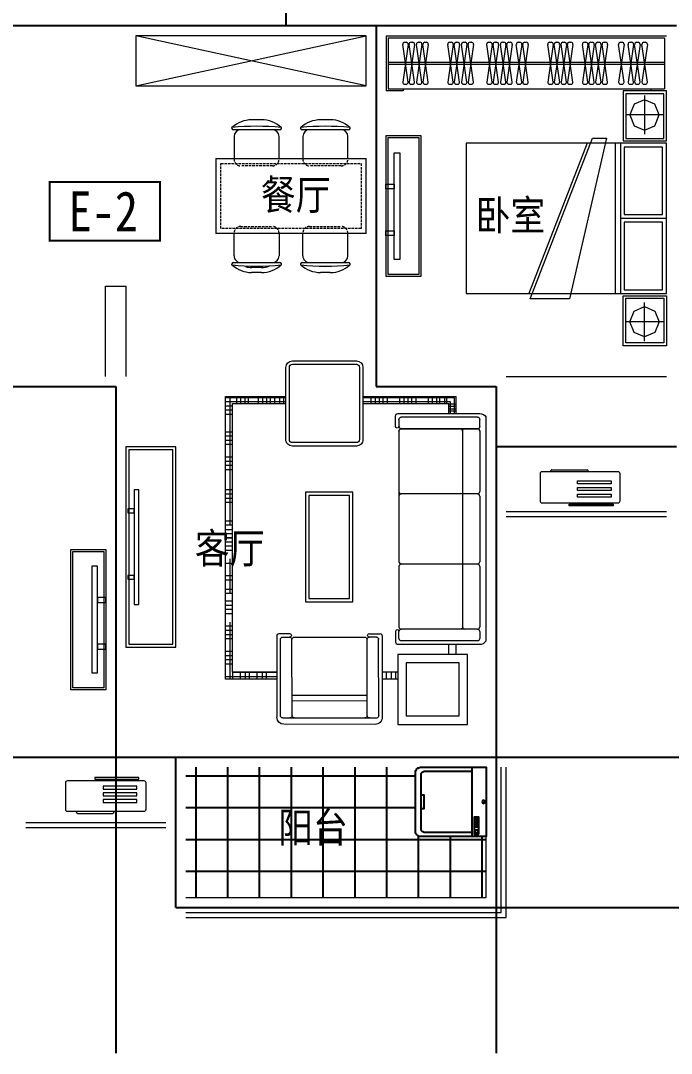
# Model space of a CAD drawing. Extents: x 534658 to 605938, y 505393 to 555793.
# Drawn here: x 571653 to 578153, y 523328 to 533632 of the extents above; entities that cross this region are included whole.
import ezdxf
from ezdxf.enums import TextEntityAlignment as Align

# ---------------------------------------------------------------- set-up
doc = ezdxf.new("R2010")
doc.units = 0
doc.header["$LTSCALE"] = 1000
doc.header["$MEASUREMENT"] = 0
doc.linetypes.add('DASH', pattern=[0.35, 0.25, -0.1])
for name, color, linetype in [('0_厨卫', 154, 'Continuous'), ('0_铺地填充', 251, 'Continuous'), ('DOTE', 1, 'Continuous'), ('PUB_TEXT', 7, 'Continuous')]:
    doc.layers.add(name, color=color, linetype=linetype)
for name, color, linetype, lineweight in [('0_家具', 31, 'Continuous', 9), ('0_栏杆', 163, 'Continuous', 5), ('0_看线', 180, 'Continuous', 9), ('0_空调', 31, 'Continuous', 9)]:
    doc.layers.add(name, color=color, linetype=linetype, lineweight=lineweight)
doc.styles.add('黑体', font='SIMHEI.TTF', dxfattribs={"width": 0.8})

# ---------------------------------------------------------------- blocks, each defined once
blk = doc.blocks.new('z03.')
at = {"layer": '0_家具'}
for p, q in [((375, 0), (-375, 0)), ((-375, -1500), (-375, 0)), ((375, 0), (375, -1500)), ((-661, -177), (-661, -637)), ((-375, -182), (-594, -182)), ((596, -182), (371, -182)), ((663, -637), (663, -177)), ((-761, -357), (-761, -456)), ((763, -357), (763, -456)), ((-594, -632), (-375, -632)), ((596, -632), (375, -632)), ((-661, -863), (-661, -1323)), ((-375, -868), (-594, -868)), ((375, -868), (596, -868)), ((663, -1323), (663, -863)), ((-761, -1044), (-761, -1143)), ((713, -1044), (713, -1142)), ((763, -1044), (763, -1143)), ((-594, -1318), (-375, -1318)), ((596, -1318), (375, -1318)), ((-375, -1500), (375, -1500))]:
    blk.add_line(p, q, dxfattribs=at)
at = {"layer": '0_家具', "color": 8, "linetype": 'DASH', "ltscale": 0.1}
for p, q in [((-325, -1450), (-325, -50)), ((-325, -50), (325, -50)), ((325, -50), (325, -1450)), ((-301, -249), (-301, -564)), ((303, -564), (303, -249)), ((-301, -936), (-301, -1251)), ((303, -1251), (303, -936)), ((325, -1450), (-325, -1450))]:
    blk.add_line(p, q, dxfattribs=at)
at = {"layer": '0_家具'}
for centre, radius, start, end in [((-471, -357), 290, 137.5083, 180), ((2017, -407), 2713, 174.8023, 185.1977), ((-677, -168), 10.4, 69.0951, 137.5083), ((-680, -176), 19.1, 358.2349, 69.0951), ((-594, -249), 67.5, 90, 180), ((596, -249), 67.5, 0, 90), ((683, -176), 19.1, 110.9049, 181.7651), ((680, -168), 10.4, 42.4917, 110.9049), ((473, -357), 290, 0, 42.4917), ((-2014, -407), 2713, 354.8023, 5.1977), ((-446, -446), 316, 181.7651, 220.7265), ((448, -446), 316, 319.2735, 358.2349), ((-594, -564), 67.5, 180, 270), ((596, -564), 67.5, 270, 0), ((-677, -646), 10, 220.7265, 292.67), ((-681, -637), 20, 292.67, 0), ((683, -637), 20, 180, 247.33), ((680, -646), 10, 247.33, 319.2735), ((-471, -1044), 290, 137.5083, 180), ((2017, -1093), 2713, 174.8023, 185.1977), ((-677, -855), 10.4, 69.0951, 137.5083), ((-680, -863), 19.1, 358.2349, 69.0951), ((-594, -936), 67.5, 90, 180), ((596, -936), 67.5, 0, 90), ((683, -863), 19.1, 110.9049, 181.7651), ((680, -855), 10.4, 42.4917, 110.9049), ((473, -1044), 290, 0, 42.4917), ((-2014, -1093), 2713, 354.8023, 5.1977), ((473, -1044), 240, 0, 18.2557), ((-446, -1133), 316, 181.7651, 220.7265), ((448, -1133), 316, 319.2735, 358.2349), ((448, -1133), 266, 344.4494, 358.0759), ((-677, -1333), 10, 220.7265, 292.67), ((-681, -1323), 20, 292.67, 0), ((-594, -1251), 67.5, 180, 270), ((596, -1251), 67.5, 270, 0), ((683, -1323), 20, 180, 247.33), ((680, -1333), 10, 247.33, 319.2735)]:
    blk.add_arc(centre, radius, start, end, dxfattribs=at)
at = {"layer": '0_家具', "color": 8, "linetype": 'DASH', "ltscale": 0.1}
for centre, start, end in [((-369, -249), 0, 90), ((371, -249), 90, 180), ((-369, -564), 270, 0), ((371, -564), 180, 270), ((-369, -936), 0, 90), ((371, -936), 90, 180), ((-369, -1251), 270, 0), ((371, -1251), 180, 270)]:
    blk.add_arc(centre, 67.5, start, end, dxfattribs=at)
blk = doc.blocks.new('A$C0FD84BE6')
at = {"layer": '0_空调', "color": 8}
for p, q in [((320, 10), (320, 20)), ((693, 20), (693, 10)), ((683, 0), (330, 0))]:
    blk.add_line(p, q, dxfattribs=at)
at = {"layer": '0_空调'}
blk.add_lwpolyline([(20, 20), (780, 20, 0.414214), (800, 40), (800, 310, 0.414214), (780, 330), (20, 330, 0.414214), (0, 310), (0, 40, 0.414214)], format="xyb", close=True, dxfattribs=at)
at = {"layer": '0_空调', "color": 8}
for points in [[(69, 359), (509, 359), (509, 344), (69, 344)], [(90, 272), (426, 272), (426, 243), (90, 243)], [(90, 206), (426, 206), (426, 177), (90, 177)], [(90, 140), (426, 140), (426, 111), (90, 111)]]:
    blk.add_lwpolyline(points, close=True, dxfattribs=at)
for centre, start, end in [((330, 10), 180, 270), ((683, 10), 270, 0)]:
    blk.add_arc(centre, 10, start, end, dxfattribs=at)
blk = doc.blocks.new('2362663456')
at = {"layer": '0_家具'}
for p, q in [((-549119, -221753), (-549119, -222138)), ((-549222, -221839), (-549265, -221946)), ((-549119, -221794), (-549222, -221839)), ((-549015, -221839), (-549119, -221794)), ((-548972, -221946), (-549015, -221839)), ((-548932, -221946), (-549305, -221946)), ((-549265, -221946), (-549222, -222053)), ((-549015, -222053), (-548972, -221946)), ((-549222, -222053), (-549119, -222097)), ((-549119, -222097), (-549015, -222053)), ((-550900, -222227), (-548900, -222227)), ((-550900, -223727), (-550900, -222227)), ((-549690, -223727), (-550274, -222227)), ((-549868, -222176), (-550261, -222176)), ((-550261, -222176), (-549639, -223778)), ((-549499, -223778), (-549868, -222176)), ((-549410, -223727), (-549410, -222227)), ((-549360, -223727), (-549360, -222227)), ((-549321, -222265), (-548938, -222265)), ((-549321, -222939), (-549321, -222265)), ((-548938, -222265), (-548938, -222939)), ((-548900, -222227), (-548900, -223727)), ((-548900, -222977), (-549360, -222977)), ((-548938, -222939), (-549321, -222939)), ((-549321, -223015), (-548938, -223015)), ((-549321, -223689), (-549321, -223015)), ((-548938, -223015), (-548938, -223689)), ((-548938, -223689), (-549321, -223689)), ((-548900, -223727), (-550900, -223727)), ((-549639, -223778), (-549499, -223778)), ((-549119, -224202), (-549119, -223816)), ((-549265, -224009), (-549222, -223902)), ((-549222, -223902), (-549119, -223858)), ((-549119, -223858), (-549015, -223902)), ((-549015, -223902), (-548972, -224009)), ((-548932, -224009), (-549305, -224009)), ((-549222, -224116), (-549265, -224009)), ((-548972, -224009), (-549015, -224116)), ((-549119, -224160), (-549222, -224116)), ((-549015, -224116), (-549119, -224160))]:
    blk.add_line(p, q, dxfattribs=at)
for points in [[(-549306, -222204), (-548900, -222204), (-548900, -221704), (-549332, -221704), (-549332, -222204)], [(-549306, -223751), (-548900, -223751), (-548900, -224251), (-549332, -224251), (-549332, -223751)]]:
    blk.add_lwpolyline(points, close=True, dxfattribs=at)
at = {"layer": '0_家具', "color": 8}
for points in [[(-549306, -222181), (-548924, -222181), (-548924, -221734), (-549306, -221734)], [(-549306, -223774), (-548924, -223774), (-548924, -224221), (-549306, -224221)]]:
    blk.add_lwpolyline(points, close=True, dxfattribs=at)
blk = doc.blocks.new('A$C2FB07499')
at = {"layer": '0_家具', "ltscale": 0.5}
blk.add_lwpolyline([(500, 0), (0, 0), (0, 2000), (500, 2000)], close=True, dxfattribs=at)
at = {"layer": '0_家具', "color": 251, "ltscale": 40}
for points in [[(470, 30), (30, 30), (30, 1970), (470, 1970)], [(368, 1572), (415, 1572), (415, 428), (368, 428)], [(415, 1381), (480, 1381), (480, 1343), (415, 1343)], [(415, 717), (480, 717), (480, 679), (415, 679)]]:
    blk.add_lwpolyline(points, close=True, dxfattribs=at)
blk = doc.blocks.new('A$C76F765E6')
at = {"layer": '0_家具', "ltscale": 20}
for p, q in [((1935, 3628), (1297, 3628)), ((1231, 3562), (1231, 2843)), ((2001, 2843), (2001, 3562)), ((882, 3101), (64, 3101)), ((0, 834), (0, 3066)), ((905, 2973), (905, 3078)), ((848, 2950), (85, 2950)), ((871, 2927), (871, 1623)), ((1297, 2777), (1935, 2777)), ((1331, 1223), (1331, 2316)), ((1331, 2316), (1804, 2316)), ((1804, 2316), (1804, 1223)), ((871, 1577), (871, 973)), ((1804, 1223), (1331, 1223)), ((905, 927), (905, 822)), ((1039, 883), (1039, 70)), ((1167, 905), (1062, 905)), ((1917, 871), (1213, 871)), ((2068, 906), (1963, 906)), ((2091, 883), (2091, 71)), ((882, 799), (64, 799)), ((1109, 0), (2021, 1))]:
    blk.add_line(p, q, dxfattribs=at)
at = {"layer": '0_家具', "color": 8}
for p, q in [((1266, 3562), (1266, 2843)), ((1935, 3593), (1297, 3593)), ((1966, 2843), (1966, 3562)), ((301, 3195), (372, 3195)), ((317, 3260), (1230, 3260)), ((317, 3101), (317, 3260)), ((356, 3218), (1229, 3218)), ((356, 3101), (356, 3218)), ((398, 3273), (398, 3202)), ((418, 3273), (418, 3202)), ((468, 3273), (468, 3202)), ((496, 3273), (496, 3202)), ((538, 3273), (538, 3202)), ((538, 3260), (538, 3202)), ((580, 3273), (580, 3202)), ((703, 3273), (703, 3202)), ((745, 3273), (745, 3202)), ((781, 3273), (781, 3202)), ((823, 3273), (823, 3202)), ((823, 3260), (823, 3202)), ((865, 3273), (865, 3202)), ((990, 3273), (990, 3202)), ((1032, 3273), (1032, 3202)), ((1068, 3273), (1068, 3202)), ((1110, 3273), (1110, 3202)), ((1110, 3260), (1110, 3202)), ((1152, 3273), (1152, 3202)), ((2001, 3260), (2605, 3260)), ((2001, 3218), (2605, 3218)), ((2025, 3273), (2025, 3202)), ((2066, 3260), (2066, 3202)), ((2115, 3273), (2115, 3202)), ((2157, 3273), (2157, 3202)), ((2193, 3273), (2193, 3202)), ((2235, 3273), (2235, 3202)), ((2235, 3260), (2235, 3202)), ((2277, 3273), (2277, 3202)), ((2376, 3273), (2376, 3202)), ((2411, 3273), (2411, 3202)), ((2453, 3273), (2453, 3202)), ((2453, 3260), (2453, 3202)), ((2495, 3273), (2495, 3202)), ((2561, 3273), (2561, 3093)), ((301, 3172), (372, 3172)), ((301, 3147), (372, 3147)), ((301, 3125), (372, 3125)), ((2535, 3177), (2605, 3177)), ((2535, 3135), (2605, 3135)), ((2535, 3093), (2605, 3093)), ((2561, 3093), (2561, 1987)), ((64, 2973), (64, 3043)), ((87, 3066), (848, 3066)), ((871, 3043), (871, 2973)), ((64, 2927), (64, 2323)), ((87, 2950), (848, 2950)), ((236, 2927), (236, 973)), ((2535, 2917), (2605, 2917)), ((1297, 2812), (1935, 2812)), ((2535, 2875), (2605, 2875)), ((2535, 2833), (2605, 2833)), ((2535, 2792), (2605, 2792)), ((2535, 2666), (2605, 2666)), ((2535, 2624), (2605, 2624)), ((2535, 2582), (2605, 2582)), ((2535, 2540), (2605, 2540)), ((64, 2277), (64, 1623)), ((85, 2300), (848, 2300)), ((1364, 1256), (1364, 2283)), ((1364, 2283), (1771, 2283)), ((1771, 2283), (1771, 1256)), ((2535, 2339), (2605, 2339)), ((2535, 2297), (2605, 2297)), ((2535, 2255), (2605, 2255)), ((2535, 2213), (2605, 2213)), ((2535, 2029), (2605, 2029)), ((2535, 1987), (2605, 1987)), ((2535, 1942), (2605, 1942)), ((2535, 1900), (2605, 1900)), ((2535, 1861), (2605, 1861)), ((2535, 1858), (2605, 1858)), ((2535, 1819), (2605, 1819)), ((2535, 1777), (2605, 1777)), ((2535, 1736), (2605, 1736)), ((2561, 1652), (2561, 1305)), ((64, 1577), (64, 973)), ((85, 1600), (848, 1600)), ((2535, 1607), (2605, 1607)), ((2535, 1481), (2605, 1481)), ((2535, 1439), (2605, 1439)), ((2535, 1347), (2605, 1347)), ((1771, 1256), (1364, 1256)), ((2535, 1305), (2605, 1305)), ((2535, 1230), (2605, 1230)), ((2535, 1188), (2605, 1188)), ((2535, 1146), (2605, 1146)), ((2535, 1104), (2605, 1104)), ((87, 950), (848, 950)), ((2535, 979), (2605, 979)), ((2535, 937), (2605, 937)), ((2561, 1020), (2561, 451)), ((64, 927), (64, 857)), ((87, 834), (848, 834)), ((871, 857), (871, 927)), ((1073, 87), (1074, 848)), ((1097, 871), (1167, 870)), ((1189, 86), (1190, 849)), ((1189, 86), (1190, 849)), ((1189, 87), (1190, 848)), ((1939, 88), (1940, 849)), ((2033, 871), (1963, 871)), ((2055, 88), (2056, 848)), ((2535, 895), (2605, 895)), ((2535, 853), (2605, 853)), ((2535, 727), (2605, 727)), ((2535, 685), (2605, 685)), ((2535, 643), (2605, 643)), ((906, 522), (906, 451)), ((948, 522), (948, 451)), ((999, 522), (999, 451)), ((2091, 518), (2535, 518)), ((2197, 522), (2197, 451)), ((2239, 522), (2239, 451)), ((2290, 522), (2290, 451)), ((2366, 522), (2366, 451)), ((2408, 522), (2408, 451)), ((2459, 522), (2459, 451)), ((2535, 602), (2605, 602)), ((2535, 522), (2535, 451)), ((1041, 502), (1039, 502)), ((2091, 476), (2605, 476)), ((1939, 293), (1189, 292)), ((1939, 237), (1189, 236)), ((1166, 64), (1096, 64)), ((1212, 65), (1166, 64)), ((1962, 65), (1209, 65)), ((2032, 65), (1962, 65))]:
    blk.add_line(p, q, dxfattribs=at)
at = {"layer": '0_家具'}
for p, q in [((1231, 3273), (301, 3273)), ((301, 3101), (301, 3273)), ((1230, 3202), (372, 3202)), ((372, 3101), (372, 3202)), ((2605, 3273), (2001, 3273)), ((2535, 3202), (2001, 3202)), ((2535, 522), (2535, 3202)), ((2605, 451), (2605, 3273)), ((301, 697), (301, 799)), ((372, 697), (372, 799)), ((883, 522), (1039, 522)), ((2091, 522), (2535, 522)), ((883, 451), (1039, 451)), ((2091, 451), (2605, 451))]:
    blk.add_line(p, q, dxfattribs=at)
at = {"layer": '0_家具', "ltscale": 20}
blk.add_lwpolyline([(186, 697), (883, 697), (883, 0), (186, 0)], close=True, dxfattribs=at)
at = {"layer": '0_家具', "color": 8}
blk.add_lwpolyline([(270, 613), (799, 613), (799, 84), (270, 84)], close=True, dxfattribs=at)
at = {"layer": '0_家具', "ltscale": 20}
for centre, major_axis, ratio, start_param, end_param in [((1297, 3562), (-46.6, 46.6), 1, -0.785398, 0.785398), ((1935, 3562), (46.6, 46.6), 1, 5.497787, 7.068583), ((61, 3031), (-49.4, 49.4), 1, -0.833005, 0.260903), ((882, 3078), (16.2, 16.2), 1, 5.497787, 7.068583), ((848, 2973), (-16.2, 16.2), 1, 2.356194, 3.926991), ((848, 2927), (-16.2, 16.2), 1, 3.926991, 5.497787), ((888, 2973), (11.2, 13.6), 0.985031, 2.252723, 5.394316), ((1297, 2843), (46.6, 46.6), 1, 2.356194, 3.926991), ((1935, 2843), (-46.6, 46.6), 1, 2.356194, 3.926991), ((1062, 883), (-16.2, 16.2), 1, -0.786564, 0.784233), ((1167, 888), (-12.4, 12.5), 0.979722, 2.347105, 5.488698), ((1167, 848), (16.2, 16.2), 1, 5.496622, 7.067418), ((1213, 849), (-16.2, 16.2), 1, -0.786564, 0.784233), ((1213, 849), (-16.2, 16.2), 1, -0.786564, 0.784233), ((1917, 849), (16.2, 16.2), 1, 5.496622, 7.067418), ((1963, 848), (-16.2, 16.2), 1, -0.786564, 0.784233), ((1963, 889), (17.5, 2.2), 0.984324, 1.447286, 4.588879), ((2068, 883), (16.2, 16.2), 1, 5.496622, 7.067418), ((1109, 70), (49.7, 49.7), 1, 2.356194, 3.926991), ((2021, 71), (49.7, 49.7), 1, 3.926991, 5.497787)]:
    blk.add_ellipse(centre, major_axis=major_axis, ratio=ratio, start_param=start_param, end_param=end_param, dxfattribs=at)
at = {"layer": '0_家具', "color": 8}
for centre, major_axis, start_param, end_param in [((1297, 3562), (-22, 22), -0.785398, 0.785398), ((1935, 3562), (22, 22), 5.497787, 7.068583), ((87, 3043), (16.4, 16.4), 0.785398, 2.356194), ((848, 3043), (16.2, 16.2), 5.497787, 7.068583), ((87, 2973), (16.4, 16.4), 2.356194, 3.926991), ((87, 2927), (-16.4, 16.4), -0.785398, 0.785398), ((212, 2927), (16.4, 16.4), 5.497787, 6.979874), ((212, 2927), (-16.4, 16.4), 3.926991, 5.409078), ((1297, 2843), (22, 22), 2.356194, 3.926991), ((1935, 2843), (-22, 22), 2.356194, 3.926991), ((259, 973), (-16.4, 16.4), 0.785398, 2.267485), ((1097, 848), (-16.2, 16.2), -0.786564, 0.784233), ((2033, 848), (16.2, 16.2), 5.496622, 7.067418), ((1096, 87), (16.4, 16.4), 2.355029, 3.925825), ((1166, 87), (16.4, 16.4), 3.925825, 5.496622), ((1166, 88), (16.4, 16.4), 3.925825, 5.407912), ((1166, 88), (-16.4, 16.4), 2.355029, 3.837116), ((1212, 87), (16.4, 16.4), 2.355029, 3.925825), ((1212, 88), (16.4, 16.4), 2.443738, 3.925825), ((1212, 88), (-16.4, 16.4), 0.872942, 2.355029), ((1916, 88), (16.4, 16.4), 3.925825, 5.496622), ((1962, 88), (16.4, 16.4), 2.355029, 3.925825), ((2032, 88), (16.4, 16.4), 3.925825, 5.496622)]:
    blk.add_ellipse(centre, major_axis=major_axis, ratio=1, start_param=start_param, end_param=end_param, dxfattribs=at)
at = {"layer": '0_家具', "color": 8, "extrusion": (0, 0, -1)}
for centre, major_axis, start_param, end_param in [((87, 2927), (16.4, 16.4), 3.926991, 5.409078), ((259, 2927), (-16.4, 16.4), 5.497787, 6.979874), ((259, 2927), (16.4, 16.4), 3.926991, 5.409078), ((87, 2323), (-16.4, 16.4), 4.0157, 5.497787), ((87, 2277), (16.4, 16.4), 3.926991, 5.409078), ((87, 1623), (-16.4, 16.4), 4.0157, 5.497787), ((87, 1577), (16.4, 16.4), 3.926991, 5.409078), ((87, 973), (16.4, 16.4), 2.356194, 3.926991), ((87, 927), (-16.4, 16.4), 5.497787, 7.068583), ((212, 973), (16.4, 16.4), 0.785398, 2.267485), ((87, 857), (-16.4, 16.4), 3.926991, 5.497787), ((848, 857), (-16.2, 16.2), 2.356194, 3.926991)]:
    blk.add_ellipse(centre, major_axis=major_axis, ratio=1, start_param=start_param, end_param=end_param, dxfattribs=at)
at = {"layer": '0_家具', "ltscale": 20, "extrusion": (0, 0, -1)}
for centre, major_axis, ratio, start_param, end_param in [((848, 2927), (16.2, 16.2), 1, -0.785398, 0.785398), ((848, 2323), (-16.2, 16.2), 1, 2.356194, 3.926991), ((848, 2277), (16.2, 16.2), 1, -0.785398, 0.785398), ((848, 1623), (-16.2, 16.2), 1, 2.356194, 3.926991), ((848, 1577), (16.2, 16.2), 1, -0.785398, 0.785398), ((848, 973), (16.2, 16.2), 1, 0.785398, 2.356194), ((848, 927), (16.2, 16.2), 1, -0.785398, 0.785398), ((888, 927), (-10.7, 13.9), 0.9886, -0.919754, 2.221838), ((61, 869), (49.4, 49.4), 1, 2.308587, 3.402495), ((882, 822), (-16.2, 16.2), 1, 2.356194, 3.926991)]:
    blk.add_ellipse(centre, major_axis=major_axis, ratio=ratio, start_param=start_param, end_param=end_param, dxfattribs=at)
blk = doc.blocks.new('ytjhgkj')
at = {"layer": '0_家具', "ltscale": 0.5}
blk.add_lwpolyline([(34949, 26116), (34599, 26116), (34599, 27516), (34949, 27516)], close=True, dxfattribs=at)
at = {"layer": '0_家具', "color": 251, "ltscale": 40}
for points in [[(34929, 26136), (34619, 26136), (34619, 27496), (34929, 27496)], [(34739, 27349), (34681, 27349), (34681, 26283), (34739, 26283)], [(34681, 27110), (34599, 27110), (34599, 27062), (34681, 27062)], [(34681, 26644), (34599, 26644), (34599, 26596), (34681, 26596)]]:
    blk.add_lwpolyline(points, close=True, dxfattribs=at)
blk = doc.blocks.new('kt2')
at = {"layer": '0_空调', "color": 8}
for p, q in [((-80, -320), (-80, -310)), ((283, -330), (-70, -330)), ((293, -310), (293, -320))]:
    blk.add_line(p, q, dxfattribs=at)
at = {"layer": '0_空调'}
blk.add_lwpolyline([(-380, -310), (380, -310, 0.414214), (400, -290), (400, -20, 0.414214), (380, 0), (-380, 0, 0.414214), (-400, -20), (-400, -290, 0.414214)], format="xyb", close=True, dxfattribs=at)
at = {"layer": '0_空调', "color": 8}
for points in [[(-331, 29), (109, 29), (109, 14), (-331, 14)], [(-310, -58), (26, -58), (26, -87), (-310, -87)], [(-310, -124), (26, -124), (26, -153), (-310, -153)], [(-310, -190), (26, -190), (26, -219), (-310, -219)]]:
    blk.add_lwpolyline(points, close=True, dxfattribs=at)
for centre, start, end in [((-70, -320), 180, 270), ((283, -320), 270, 0)]:
    blk.add_arc(centre, 10, start, end, dxfattribs=at)
blk = doc.blocks.new('A$C0AB46AEE')
at = {"layer": '0_厨卫'}
blk.add_line((145, 686), (145, 3), dxfattribs=at)
blk.add_lwpolyline([(706, 50), (706, 640, 0.414214), (656, 690), (0, 690), (0, 0), (656, 0, 0.414214)], format="xyb", close=True, dxfattribs=at)
blk.add_lwpolyline([(145, 38), (611, 38, 0.414214), (651, 78), (651, 612, 0.414214), (611, 652), (145, 652)], format="xyb", dxfattribs=at)
blk.add_lwpolyline([(651, 416), (623, 416), (623, 345), (623, 274), (651, 274)], dxfattribs=at)
for points in [[(72, 22), (72, 193), (120, 193), (120, 22)], [(86, 182), (86, 168), (99, 168), (99, 182)], [(86, 156), (86, 143), (99, 143), (99, 156)], [(86, 132), (86, 118), (99, 118), (99, 132)], [(86, 106), (86, 92), (99, 92), (99, 106)], [(110, 64), (110, 36), (80, 36), (80, 64)]]:
    blk.add_lwpolyline(points, close=True, dxfattribs=at)
blk.add_circle((25, 345), 16, dxfattribs=at)

msp = doc.modelspace()

# ---------------------------------------------------------------- hatches: boundary and pattern name
at = {"layer": '0_铺地填充'}
h = msp.add_hatch(dxfattribs=at)
h.set_pattern_fill('NET', color=256, scale=100, style=0)
h.set_pattern_definition([(0, (0, 0), (0, 317.5), []), (90, (0, 0), (-317.5, 2e-14), [])])
h.paths.add_polyline_path([(573303, 526182), (575647, 526182, 0.414214), (575597, 526132), (575597, 525542, 0.414214), (575647, 525492), (576303, 525492), (576303, 524882), (573303, 524882)])
h.paths.add_polyline_path([(575047, 525293), (574114, 525293), (574114, 525881), (575047, 525881)], flags=24)

# ---------------------------------------------------------------- linework, layer by layer
at = {"layer": '0_家具'}
for p, q in [((575303, 533482), (578103, 533482)), ((575303, 533482), (575303, 532932)), ((575323, 533462), (578083, 533462)), ((575323, 533462), (575323, 532952)), ((578083, 533462), (578083, 532952)), ((575473, 532932), (575303, 532932)), ((575323, 532952), (578083, 532952)), ((575473, 532952), (575473, 532932)), ((577948, 532952), (577948, 532932)), ((578103, 532932), (577948, 532932)), ((572502, 530082), (572502, 530982)), ((572502, 530982), (572702, 530982)), ((572702, 530982), (572702, 530082))]:
    msp.add_line(p, q, dxfattribs=at)
at = {"layer": '0_家具', "color": 8}
for p, q in [((575523, 533020), (575469, 533395)), ((575523, 533395), (575469, 533020)), ((575489, 533417), (575503, 533417)), ((575587, 533020), (575533, 533395)), ((575587, 533395), (575533, 533020)), ((575553, 533417), (575567, 533417)), ((575661, 533020), (575607, 533395)), ((575661, 533395), (575607, 533020)), ((575627, 533417), (575641, 533417)), ((575725, 533020), (575671, 533395)), ((575725, 533395), (575671, 533020)), ((575691, 533417), (575705, 533417)), ((575973, 533020), (575919, 533395)), ((575973, 533395), (575919, 533020)), ((575939, 533417), (575954, 533417)), ((576038, 533020), (575984, 533395)), ((576038, 533395), (575984, 533020)), ((576004, 533417), (576018, 533417)), ((576111, 533020), (576057, 533395)), ((576111, 533395), (576057, 533020)), ((576077, 533417), (576092, 533417)), ((576176, 533020), (576122, 533395)), ((576176, 533395), (576122, 533020)), ((576142, 533417), (576156, 533417)), ((576362, 533020), (576308, 533395)), ((576362, 533395), (576308, 533020)), ((576327, 533417), (576342, 533417)), ((576426, 533020), (576372, 533395)), ((576426, 533395), (576372, 533020)), ((576392, 533417), (576406, 533417)), ((576499, 533020), (576446, 533395)), ((576499, 533395), (576446, 533020)), ((576465, 533417), (576480, 533417)), ((576564, 533020), (576510, 533395)), ((576564, 533395), (576510, 533020)), ((576530, 533417), (576544, 533417)), ((576658, 533020), (576604, 533395)), ((576658, 533395), (576604, 533020)), ((576624, 533417), (576639, 533417)), ((576723, 533020), (576669, 533395)), ((576723, 533395), (576669, 533020)), ((576689, 533417), (576703, 533417)), ((576972, 533020), (576918, 533395)), ((576972, 533395), (576918, 533020)), ((576938, 533417), (576952, 533417)), ((577037, 533020), (576983, 533395)), ((577037, 533395), (576983, 533020)), ((577003, 533417), (577017, 533417)), ((577104, 533020), (577051, 533395)), ((577104, 533395), (577051, 533020)), ((577070, 533417), (577085, 533417)), ((577169, 533020), (577115, 533395)), ((577169, 533395), (577115, 533020)), ((577135, 533417), (577149, 533417)), ((577318, 533020), (577264, 533395)), ((577318, 533395), (577264, 533020)), ((577284, 533417), (577298, 533417)), ((577382, 533020), (577328, 533395)), ((577382, 533395), (577328, 533020)), ((577348, 533417), (577362, 533417)), ((577450, 533020), (577396, 533395)), ((577450, 533395), (577396, 533020)), ((577416, 533417), (577430, 533417)), ((577514, 533020), (577460, 533395)), ((577514, 533395), (577460, 533020)), ((577480, 533417), (577495, 533417)), ((577680, 533020), (577626, 533395)), ((577680, 533395), (577626, 533020)), ((577646, 533417), (577660, 533417)), ((577775, 533020), (577721, 533395)), ((577775, 533395), (577721, 533020)), ((577741, 533417), (577756, 533417)), ((577840, 533020), (577786, 533395)), ((577840, 533395), (577786, 533020)), ((577806, 533417), (577820, 533417)), ((577913, 533020), (577859, 533395)), ((577913, 533395), (577859, 533020)), ((577879, 533417), (577893, 533417)), ((575323, 533217), (578083, 533217)), ((575323, 533197), (578083, 533197)), ((575489, 532997), (575503, 532997)), ((575553, 532997), (575567, 532997)), ((575627, 532997), (575641, 532997)), ((575691, 532997), (575705, 532997)), ((575939, 532997), (575954, 532997)), ((576004, 532997), (576018, 532997)), ((576077, 532997), (576092, 532997)), ((576142, 532997), (576156, 532997)), ((576327, 532997), (576342, 532997)), ((576392, 532997), (576406, 532997)), ((576465, 532997), (576480, 532997)), ((576530, 532997), (576544, 532997)), ((576624, 532997), (576639, 532997)), ((576689, 532997), (576703, 532997)), ((576938, 532997), (576952, 532997)), ((577003, 532997), (577017, 532997)), ((577070, 532997), (577085, 532997)), ((577135, 532997), (577149, 532997)), ((577284, 532997), (577298, 532997)), ((577348, 532997), (577362, 532997)), ((577416, 532997), (577430, 532997)), ((577480, 532997), (577495, 532997)), ((577646, 532997), (577660, 532997)), ((577741, 532997), (577756, 532997)), ((577806, 532997), (577820, 532997)), ((577879, 532997), (577893, 532997))]:
    msp.add_line(p, q, dxfattribs=at)
at = {"layer": '0_家具'}
msp.add_lwpolyline([(575103, 533482), (572803, 533482), (572803, 532982), (575103, 532982)], close=True, dxfattribs=at)
for points in [[(575103, 532982), (572803, 533482)], [(572803, 532982), (575103, 533482)]]:
    msp.add_lwpolyline(points, dxfattribs=at)
at = {"layer": '0_家具', "color": 8}
for centre, start, end in [((575489, 533397), 90, 187.5946), ((575503, 533397), 352.4054, 90), ((575553, 533397), 90, 187.5946), ((575567, 533397), 352.4054, 90), ((575627, 533397), 90, 187.5946), ((575641, 533397), 352.4054, 90), ((575691, 533397), 90, 187.5946), ((575705, 533397), 352.4054, 90), ((575939, 533397), 90, 187.5946), ((575954, 533397), 352.4054, 90), ((576004, 533397), 90, 187.5946), ((576018, 533397), 352.4054, 90), ((576077, 533397), 90, 187.5946), ((576092, 533397), 352.4054, 90), ((576142, 533397), 90, 187.5946), ((576156, 533397), 352.4054, 90), ((576327, 533397), 90, 187.5946), ((576342, 533397), 352.4054, 90), ((576392, 533397), 90, 187.5946), ((576406, 533397), 352.4054, 90), ((576465, 533397), 90, 187.5946), ((576480, 533397), 352.4054, 90), ((576530, 533397), 90, 187.5946), ((576544, 533397), 352.4054, 90), ((576624, 533397), 90, 187.5946), ((576639, 533397), 352.4054, 90), ((576689, 533397), 90, 187.5946), ((576703, 533397), 352.4054, 90), ((576938, 533397), 90, 187.5946), ((576952, 533397), 352.4054, 90), ((577003, 533397), 90, 187.5946), ((577017, 533397), 352.4054, 90), ((577070, 533397), 90, 187.5946), ((577085, 533397), 352.4054, 90), ((577135, 533397), 90, 187.5946), ((577149, 533397), 352.4054, 90), ((577284, 533397), 90, 187.5946), ((577298, 533397), 352.4054, 90), ((577348, 533397), 90, 187.5946), ((577362, 533397), 352.4054, 90), ((577416, 533397), 90, 187.5946), ((577430, 533397), 352.4054, 90), ((577480, 533397), 90, 187.5946), ((577495, 533397), 352.4054, 90), ((577646, 533397), 90, 187.5946), ((577660, 533397), 352.4054, 90), ((577741, 533397), 90, 187.5946), ((577756, 533397), 352.4054, 90), ((577806, 533397), 90, 187.5946), ((577820, 533397), 352.4054, 90), ((577879, 533397), 90, 187.5946), ((577893, 533397), 352.4054, 90), ((575489, 533017), 172.4054, 270), ((575503, 533017), 270, 7.5946), ((575553, 533017), 172.4054, 270), ((575567, 533017), 270, 7.5946), ((575627, 533017), 172.4054, 270), ((575641, 533017), 270, 7.5946), ((575691, 533017), 172.4054, 270), ((575705, 533017), 270, 7.5946), ((575939, 533017), 172.4054, 270), ((575954, 533017), 270, 7.5946), ((576004, 533017), 172.4054, 270), ((576018, 533017), 270, 7.5946), ((576077, 533017), 172.4054, 270), ((576092, 533017), 270, 7.5946), ((576142, 533017), 172.4054, 270), ((576156, 533017), 270, 7.5946), ((576327, 533017), 172.4054, 270), ((576342, 533017), 270, 7.5946), ((576392, 533017), 172.4054, 270), ((576406, 533017), 270, 7.5946), ((576465, 533017), 172.4054, 270), ((576480, 533017), 270, 7.5946), ((576530, 533017), 172.4054, 270), ((576544, 533017), 270, 7.5946), ((576624, 533017), 172.4054, 270), ((576639, 533017), 270, 7.5946), ((576689, 533017), 172.4054, 270), ((576703, 533017), 270, 7.5946), ((576938, 533017), 172.4054, 270), ((576952, 533017), 270, 7.5946), ((577003, 533017), 172.4054, 270), ((577017, 533017), 270, 7.5946), ((577070, 533017), 172.4054, 270), ((577085, 533017), 270, 7.5946), ((577135, 533017), 172.4054, 270), ((577149, 533017), 270, 7.5946), ((577284, 533017), 172.4054, 270), ((577298, 533017), 270, 7.5946), ((577348, 533017), 172.4054, 270), ((577362, 533017), 270, 7.5946), ((577416, 533017), 172.4054, 270), ((577430, 533017), 270, 7.5946), ((577480, 533017), 172.4054, 270), ((577495, 533017), 270, 7.5946), ((577646, 533017), 172.4054, 270), ((577660, 533017), 270, 7.5946), ((577741, 533017), 172.4054, 270), ((577756, 533017), 270, 7.5946), ((577806, 533017), 172.4054, 270), ((577820, 533017), 270, 7.5946), ((577879, 533017), 172.4054, 270), ((577893, 533017), 270, 7.5946)]:
    msp.add_arc(centre, 20, start, end, dxfattribs=at)
at = {"layer": '0_栏杆'}
for p, q in [((578103, 528732), (576503, 528732)), ((578103, 528682), (576503, 528682)), ((576303, 524882), (576303, 526182)), ((576403, 524782), (576403, 526182)), ((576453, 524732), (576453, 526182)), ((576503, 524682), (576503, 526182)), ((571703, 525632), (573103, 525632)), ((571703, 525582), (573103, 525582)), ((573303, 524882), (576303, 524882)), ((573303, 524782), (576403, 524782)), ((573303, 524732), (576453, 524732)), ((573303, 524682), (576503, 524682))]:
    msp.add_line(p, q, dxfattribs=at)
at = {"layer": '0_看线'}
msp.add_line((576503, 530082), (578103, 530082), dxfattribs=at)
at = {"layer": 'DOTE'}
for p, q in [((574303, 535082), (574303, 533582)), ((578203, 533582), (558003, 533582)), ((575203, 533582), (575203, 529982)), ((563603, 529982), (572603, 529982)), ((572603, 529982), (572603, 523328)), ((575203, 529982), (576403, 529982)), ((576403, 529982), (576403, 523328)), ((576403, 529382), (578203, 529382)), ((569303, 526282), (587637, 526282)), ((573203, 524782), (573203, 526282)), ((573203, 524782), (587637, 524782))]:
    msp.add_line(p, q, dxfattribs=at)
at = {"layer": 'PUB_TEXT', "color": 0, "linetype": 'Continuous', "const_width": 20}
msp.add_lwpolyline([(573045, 532023), (571943, 532023), (571943, 531436), (573045, 531436)], close=True, dxfattribs=at)

# ---------------------------------------------------------------- block references
at = {"layer": '0_厨卫', "xscale": -1}
msp.add_blockref('A$C0AB46AEE', (576303, 525492), dxfattribs=at)
at = {"layer": '0_家具', "xscale": -1, "rotation": 180}
for name, p in [('2362663456', (1127003, 308682)), ('ytjhgkj', (540703, 558598))]:
    msp.add_blockref(name, p, dxfattribs=at)
at = {"layer": '0_家具'}
for name, p, rotation in [('z03.', (575103, 531882), 270), ('ytjhgkj', (607102, 554472), 180)]:
    msp.add_blockref(name, p, dxfattribs=dict(at, rotation=rotation))
at = {"layer": '0_家具', "xscale": -1}
for name, p in [('A$C76F765E6', (576303, 526610)), ('A$C2FB07499', (573203, 527379))]:
    msp.add_blockref(name, p, dxfattribs=at)
at = {"layer": '0_空调', "rotation": 180}
msp.add_blockref('kt2', (577241, 528821), dxfattribs=at)
at = {"layer": '0_空调', "xscale": -1}
msp.add_blockref('A$C0FD84BE6', (572903, 525720), dxfattribs=at)

# ---------------------------------------------------------------- texts
at = {"layer": 'PUB_TEXT', "color": 0, "linetype": 'Continuous', "style": '黑体', "width": 0.85}
for s, height, p in [('餐厅', 300, (574400, 531745)), ('E-2', 400, (572478, 531530)), ('客厅', 300, (573741, 528217)), ('阳台', 300, (574573, 525432))]:
    msp.add_text(s, height=height, dxfattribs=at).set_placement(p, align=Align.CENTER)
msp.add_text('卧室', height=300, dxfattribs=at).set_placement((576197, 531541))

doc.saveas('drawing.dxf')
